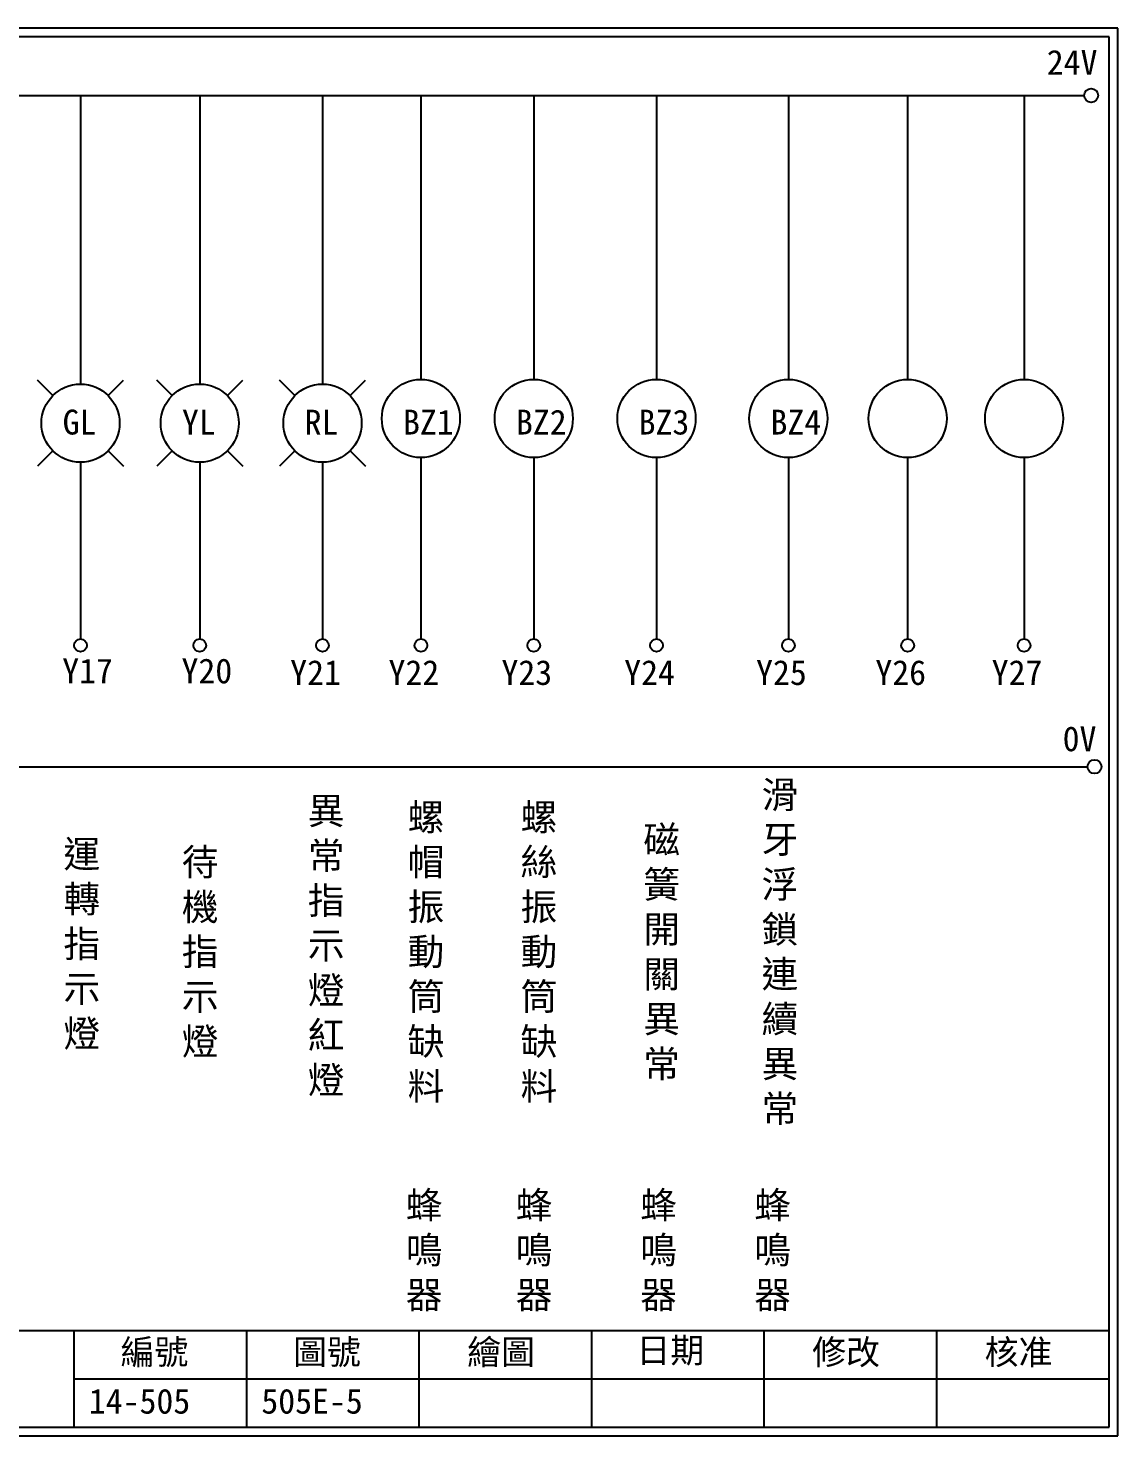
# Model space of a CAD drawing. Extents: x 926 to 1213, y 3 to 207.
# Drawn here: x 1054.8 to 1212.7, y 3 to 207 of the extents above; entities that cross this region are included whole.
import ezdxf

# ---------------------------------------------------------------- set-up
doc = ezdxf.new("R2010")
doc.units = 0
doc.layers.get('0').update_dxf_attribs({"linetype": 'CONTINUOUS'})
doc.layers.add('圖框層', color=7, linetype='CONTINUOUS')
doc.layers.add('標尺寸層', color=3, linetype='CONTINUOUS')
doc.styles.add('CNS', font='romanc.shx', dxfattribs={"bigfont": 'chineset.shx'})
doc.styles.add('STSL', font='KAIU.TTF')

msp = doc.modelspace()

# ---------------------------------------------------------------- linework, layer by layer
for centre in [(1208.88, 197.22), (1209.36, 99.96)]:
    msp.add_circle(centre, 1)
at = {"layer": '圖框層', "color": 0}
for p, q in [((1212.74, 206.97), (925.74, 206.97)), ((1212.74, 3), (1212.74, 206.97)), ((1211.49, 205.72), (926.99, 205.72)), ((1211.49, 4.25), (1211.49, 205.72)), ((926.99, 18.25), (1211.49, 18.25)), ((1061.49, 4.25), (1061.49, 18.25)), ((1086.49, 4.25), (1086.49, 18.25)), ((1111.49, 4.25), (1111.49, 18.25)), ((1136.49, 4.25), (1136.49, 18.25)), ((1161.49, 4.25), (1161.49, 18.25)), ((1186.49, 4.25), (1186.49, 18.25)), ((1061.49, 11.25), (1211.49, 11.25)), ((926.99, 4.25), (1211.49, 4.25)), ((925.74, 3), (1212.74, 3))]:
    msp.add_line(p, q, dxfattribs=at)
at = {"layer": '標尺寸層', "color": 7}
for p, q in [((930.28, 197.22), (1207.88, 197.22)), ((1062.4, 197.22), (1062.4, 155.39)), ((1079.68, 197.22), (1079.68, 155.39)), ((1097.47, 197.22), (1097.47, 155.39)), ((1111.73, 197.22), (1111.73, 156.08)), ((1128.09, 197.22), (1128.09, 156.08)), ((1145.88, 197.22), (1145.88, 156.08)), ((1164.99, 197.22), (1164.99, 156.08)), ((1182.28, 197.22), (1182.28, 156.08)), ((1199.15, 197.22), (1199.15, 156.08)), ((1062.4, 144.07), (1062.4, 118.46)), ((1079.68, 144.07), (1079.68, 118.46)), ((1097.47, 144.07), (1097.47, 118.46)), ((1111.73, 144.75), (1111.73, 118.46)), ((1128.09, 144.75), (1128.09, 118.46)), ((1145.88, 144.75), (1145.88, 118.46)), ((1164.99, 144.75), (1164.99, 118.46)), ((1182.28, 144.75), (1182.28, 118.46)), ((1199.15, 144.75), (1199.15, 118.46)), ((930.49, 99.96), (1208.36, 99.96))]:
    msp.add_line(p, q, dxfattribs=at)
at = {"layer": '標尺寸層'}
for p, q in [((1058.39, 153.73), (1056.17, 155.95)), ((1066.4, 153.73), (1068.62, 155.95)), ((1075.68, 153.73), (1073.46, 155.95)), ((1083.69, 153.73), (1085.91, 155.95)), ((1093.47, 153.73), (1091.24, 155.95)), ((1101.47, 153.73), (1103.7, 155.95)), ((1058.39, 145.73), (1056.17, 143.5)), ((1066.4, 145.73), (1068.62, 143.5)), ((1075.68, 145.73), (1073.46, 143.5)), ((1083.69, 145.73), (1085.91, 143.5)), ((1093.47, 145.73), (1091.24, 143.5)), ((1101.47, 145.73), (1103.7, 143.5))]:
    msp.add_line(p, q, dxfattribs=at)
at = {"layer": '標尺寸層', "color": 7}
for centre, radius in [((1062.4, 149.73), 5.66), ((1079.68, 149.73), 5.66), ((1097.47, 149.73), 5.66), ((1111.73, 150.41), 5.66), ((1128.09, 150.41), 5.66), ((1145.88, 150.41), 5.66), ((1164.99, 150.41), 5.66), ((1182.28, 150.41), 5.66), ((1199.15, 150.41), 5.66), ((1062.4, 117.54), 0.92), ((1079.68, 117.54), 0.92), ((1097.47, 117.54), 0.92), ((1111.73, 117.54), 0.92), ((1128.09, 117.54), 0.92), ((1145.88, 117.54), 0.92), ((1164.99, 117.54), 0.92), ((1182.28, 117.54), 0.92), ((1199.15, 117.54), 0.92)]:
    msp.add_circle(centre, radius, dxfattribs=at)

# ---------------------------------------------------------------- texts
at = {"layer": '圖框層', "color": 0, "style": 'STSL'}
for s, p in [('24V', (1202.44, 200.22)), ('GL', (1059.81, 148.09)), ('YL', (1077.1, 148.09)), ('RL', (1094.88, 148.09)), ('BZ1', (1109.14, 148.09)), ('BZ2', (1125.51, 148.09)), ('BZ3', (1143.29, 148.09)), ('BZ4', (1162.4, 148.09)), ('Y17', (1059.75, 112.04)), ('Y20', (1077.04, 112.04)), ('Y21', (1092.79, 111.8)), ('Y22', (1107.04, 111.8)), ('Y23', (1123.41, 111.8)), ('Y24', (1141.2, 111.8)), ('Y25', (1160.31, 111.8)), ('Y26', (1177.6, 111.8)), ('Y27', (1194.46, 111.8)), ('0V', (1204.74, 102.2)), ('編號', (1068.21, 13.34)), ('圖號', (1093.21, 13.34)), ('繪圖', (1118.44, 13.34)), ('日期', (1142.96, 13.59)), ('修改', (1168.44, 13.34)), ('核准', (1193.44, 13.34)), ('14-505', (1063.61, 6.22)), ('505E-5', (1088.61, 6.22))]:
    msp.add_text(s, height=3.6, dxfattribs=at).set_placement(p)
at = {"layer": '標尺寸層', "color": 7, "char_height": 3.9, "width": 2.8481, "attachment_point": 5, "style": 'CNS'}
for s, insert in [('{\\fDFKai-SB|b0|i0|c136|p65;滑牙浮鎖連續異常}', (1163.76, 72.94)), ('{\\fDFKai-SB|b0|i0|c136|p65;異常指示燈紅燈}', (1098, 73.86)), ('{\\fDFKai-SB|b0|i0|c136|p65;螺帽振動筒缺料}', (1112.47, 72.94)), ('{\\fDFKai-SB|b0|i0|c136|p65;螺絲振動筒缺料}', (1128.84, 72.94)), ('{\\fDFKai-SB|b0|i0|c136|p65;磁簧開關異常}', (1146.63, 72.94)), ('{\\fDFKai-SB|b0|i0|c136|p65;運轉指示燈}', (1062.59, 74.09)), ('{\\fDFKai-SB|b0|i0|c136|p65;待機指示燈}', (1079.74, 72.94)), ('{\\fDFKai-SB|b0|i0|c136|p65;蜂鳴器}', (1112.21, 29.72)), ('{\\fDFKai-SB|b0|i0|c136|p65;蜂鳴器}', (1128.14, 29.72)), ('{\\fDFKai-SB|b0|i0|c136|p65;蜂鳴器}', (1146.18, 29.72)), ('{\\fDFKai-SB|b0|i0|c136|p65;蜂鳴器}', (1162.71, 29.72))]:
    msp.add_mtext(s, dxfattribs=dict(at, insert=insert))

doc.saveas('drawing.dxf')
